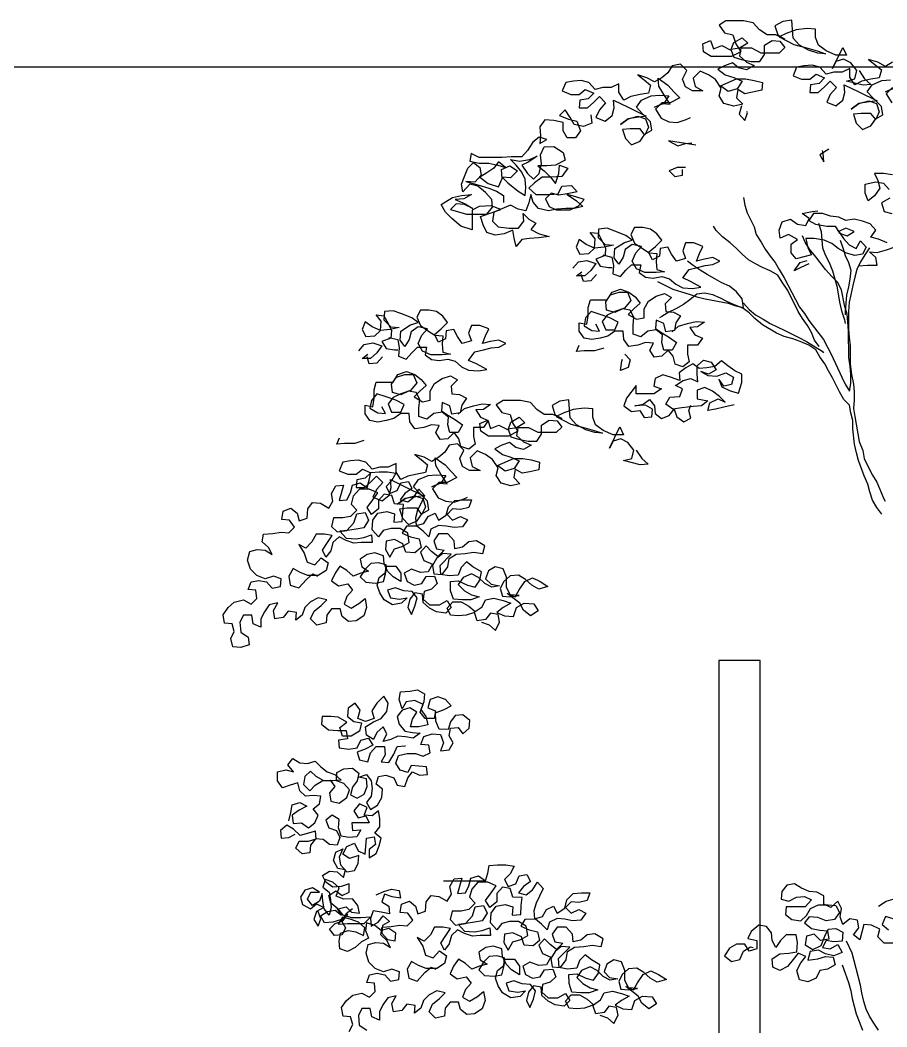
# Model space of a CAD drawing. Header units: millimetres. Extents: x -414464 to 1686, y -90036 to 108605.
# Drawn here: x -142824 to -141250, y 6622 to 8451 of the extents above; entities that cross this region are included whole.
import ezdxf

# ---------------------------------------------------------------- set-up
doc = ezdxf.new("R2010")
doc.units = ezdxf.units.MM
doc.header["$LTSCALE"] = 1000
doc.header["$MEASUREMENT"] = 0
doc.linetypes.add('AUDIT_D_120904163729-0', pattern=[0])
doc.linetypes.add('HIDDEN2', pattern=[0.1875, 0.125, -0.0625])
doc.layers.get('0').update_dxf_attribs({"linetype": 'AUDIT_D_120904163729-0'})
for name, color, linetype in [('Lawn', 7, 'Continuous'), ('Layer5', 100, 'Continuous'), ('LEVEL', 7, 'Continuous')]:
    doc.layers.add(name, color=color, linetype=linetype)
doc.styles.add('ATTR', font='romans.shx', dxfattribs={"width": 0.8, "height": 0.7})

# ---------------------------------------------------------------- blocks, each defined once
blk = doc.blocks.new('A$C50ED7ECD')
at = {"layer": 'LEVEL', "color": 8, "linetype": 'HIDDEN2', "ltscale": 5}
blk.add_line((147.4587, 8.365), (63.4951, 8.365), dxfattribs=at)
blk = doc.blocks.new('TREEE')
at = {"layer": 'Layer5'}
for points in [[(6.95, 193.51), (7.73, 193.05), (8.58, 193.51), (9.6, 193.82), (8.9, 193.28), (8.19, 192.66), (8.43, 191.8), (9.36, 191.64), (10.37, 191.41), (11.15, 191.02), (11.7, 191.87), (11.7, 192.81), (12.55, 192.42), (13.49, 192.42), (14.34, 192.18), (15.04, 192.96), (15.9, 193.19), (16.76, 193.12), (17.61, 192.96), (18, 192.02), (17.07, 191.64), (16.13, 191.64), (15.43, 192.18), (14.5, 191.79), (15.12, 191.17), (16.05, 191.01), (16.13, 190.16), (15.2, 190.16), (14.5, 190.78), (13.88, 191.41), (13.17, 190.71), (13.87, 189.93), (14.26, 189.07), (13.25, 188.68), (12.47, 189.3), (12.24, 190.16), (12.32, 191.02), (10.68, 190.24), (8.66, 189.23), (9.75, 189.07), (10.68, 188.92), (11.54, 188.29), (10.68, 188.92), (9.59, 189.23), (8.74, 188.92), (8.42, 187.99), (8.81, 187.13), (9.36, 187.83), (10.45, 187.83), (11.3, 187.75), (10.99, 186.74), (10.29, 186.04), (9.36, 186.43), (8.81, 187.21), (8.03, 187.67), (8.19, 188.61), (9.13, 189.54), (9.75, 190.24), (9.2, 191.02), (8.12, 191.49), (7.18, 191.57)], [(6.71, 190.63), (7.72, 190.24), (6.87, 190.63)], [(6.95, 190.71), (7.65, 190.01), (7.02, 189)], [(10.67, 192.6), (10.05, 191.67), (9.35, 191.05), (10.2, 190.97), (12.07, 191.43), (11.14, 191.67), (10.9, 192.6), (11.6, 193.46), (12.38, 193.85), (13.24, 193.61), (13.63, 192.83), (12.46, 195.17), (12.07, 194.31), (13.24, 194.31), (14.33, 194.78), (15.19, 195.4), (15.5, 196.26), (15.5, 197.19), (16.43, 197.27), (17.68, 197.11), (18.77, 196.72), (19.55, 196.33), (17.91, 195.48), (16.35, 195.09), (15.34, 194.78), (14.41, 194.47), (15.26, 194.54), (16.28, 194.86), (17.29, 195.4), (17.99, 196.18), (18.07, 197.11), (18.15, 198.2), (19.16, 198.04), (20.02, 197.58), (19.7, 196.56), (18.92, 196.1), (19.94, 196.56), (20.87, 196.56), (21.73, 197.11), (22.43, 197.89), (23.52, 198.12), (25.47, 198.12), (26.24, 197.65), (25.62, 196.79), (24.69, 196.56), (24.37, 195.55), (23.83, 194.69), (24.84, 194.15), (27.1, 194.14), (27.95, 194.69), (28.03, 195.55), (27.18, 195.94), (26.86, 195), (25.93, 195.39), (24.92, 194.85), (24.61, 195.7), (23.67, 196.25), (23.05, 195.63), (23.98, 195.08), (24.92, 194.93), (24.61, 194.07), (23.75, 193.84), (22.66, 193.6), (21.72, 193.6), (21.18, 194.38), (21.18, 195.4), (20.33, 195.94), (19.47, 195.86), (18.92, 195.16), (19.55, 194.54), (21.57, 194.54), (22.58, 195.08), (23.83, 195.08), (23.98, 194.23), (23.2, 193.53), (22.35, 193.14), (23.2, 192.67), (24.06, 192.9), (24.76, 193.45), (25.62, 193.13), (26.39, 192.74), (25.54, 192.12), (24.6, 191.81), (23.67, 191.42), (24.21, 190.57), (25.22, 190.25), (26.08, 190.88), (24.29, 191.66), (23.28, 191.66), (22.35, 191.5), (21.41, 191.27), (21.49, 190.41), (22.5, 190.18), (23.36, 190.02), (24.14, 190.49), (24.29, 189.55), (23.59, 188.85), (24.6, 188.62), (25.69, 188.93), (26.24, 189.79), (26, 190.64), (26.63, 191.58), (27.41, 192.12), (28.34, 192.51), (29.12, 191.73), (28.88, 190.8), (28.03, 190.33), (29.19, 190.33), (29.97, 190.79), (30.29, 191.65), (29.82, 192.59), (30.52, 193.29), (31.45, 193.13), (31.92, 192.35), (32.62, 191.8), (33.4, 191.34), (34.26, 191.8), (35.27, 192.11), (34.57, 191.57), (33.87, 190.95), (34.1, 190.09), (35.03, 189.93), (36.04, 189.7), (36.82, 189.31), (37.37, 190.17), (37.37, 191.1), (38.22, 190.71), (39.16, 190.71), (40.02, 190.47), (40.72, 191.25), (41.57, 191.48), (42.43, 191.41), (43.29, 191.25), (43.67, 190.32), (42.74, 189.93), (41.81, 189.93), (41.11, 190.47), (40.17, 190.09), (40.79, 189.46), (41.73, 189.31), (41.8, 188.45), (40.87, 188.45), (40.17, 189.07), (39.55, 189.7), (38.85, 189), (39.55, 188.22), (39.93, 187.36), (38.92, 186.97), (38.14, 187.6), (37.91, 188.45), (37.99, 189.31), (36.35, 188.53), (34.33, 187.52), (35.42, 187.36), (36.35, 187.21), (37.21, 186.58), (36.35, 187.21), (35.26, 187.52), (34.41, 187.21), (34.1, 186.28), (34.48, 185.42), (35.03, 186.12), (36.12, 186.12), (36.98, 186.04), (36.66, 185.03), (35.96, 184.33), (35.03, 184.72), (34.48, 185.5), (33.71, 185.97), (33.86, 186.9), (34.8, 187.83), (35.42, 188.53), (34.88, 189.31), (33.79, 189.78), (32.85, 189.86), (31.84, 189.78), (32.39, 188.92), (33.4, 188.53), (32.54, 188.92), (31.68, 188.85), (32.39, 189.94), (32.93, 190.87), (33.01, 191.73), (31.92, 190.95), (31.22, 190.17), (30.6, 189.55), (31.68, 189), (32.62, 189), (33.32, 188.3), (32.69, 187.29), (31.84, 186.9), (30.9, 186.82), (29.89, 187.14), (29.43, 187.37)], [(23.76, 188.67), (23.99, 187.74), (23.37, 187.04), (23.06, 187.89), (23.14, 188.05)], [(40.48, 187.67), (40.4, 186.74), (41.33, 186.35), (42.35, 186.58), (42.81, 187.36), (43.36, 188.21), (43.98, 187.59), (42.97, 187.2), (42.04, 186.97), (41.65, 185.88), (42.19, 185.1), (43.12, 185.1), (43.59, 185.88), (43.59, 186.81), (44.6, 187.05), (45.62, 187.12), (46.16, 186.34), (46.08, 185.33), (46.16, 184.47), (45.38, 184.94), (46.24, 185.18), (46.94, 184.63), (47.56, 183.7), (48.18, 182.99), (49.35, 182.99), (50.36, 182.91), (52.93, 182.91), (53.79, 183.38), (53.94, 182.52), (52.93, 182.29), (51.84, 182.29), (50.83, 182.06), (49.97, 181.82), (50.75, 182.45), (51.29, 181.75), (52.07, 181.2), (52.85, 180.73), (51.92, 180.03), (50.75, 179.64), (50.36, 180.58), (50.44, 181.59), (49.5, 181.98), (48.65, 181.44), (49.43, 180.66), (50.36, 180.73), (49.74, 180.11), (48.57, 179.18), (47.79, 178.71), (47.71, 179.57), (47.79, 180.5), (48.18, 181.28), (48.8, 182.06), (49.43, 182.68), (48.42, 182.53), (47.33, 182.68), (46.47, 183.07), (47.4, 182.45), (48.18, 182.06), (47.56, 181.13), (46.86, 180.5), (46.23, 181.13), (46, 182.22), (46.08, 183.23), (45.69, 184.09), (44.6, 184.16), (43.59, 183.47), (43.36, 182.61), (44.44, 182.06), (45.38, 181.98), (46.39, 181.98), (45.69, 181.44), (44.99, 180.74), (44.44, 180.04), (44.05, 181.13), (43.98, 182.06), (43.04, 181.75), (43.74, 180.82), (44.91, 180.74), (45.92, 180.74), (46.78, 180.11), (47.4, 179.49), (46.62, 178.79), (45.06, 178.79), (44.13, 178.87), (43.74, 179.73), (42.65, 179.81), (42.03, 179.11), (43.12, 178.87), (44.05, 178.72), (44.91, 178.95), (45.53, 178.33), (45.14, 177.47), (44.36, 177.08), (42.81, 177.08), (41.87, 177.55), (41.25, 178.25), (42.18, 178.56), (43.12, 178.79), (42.11, 178.1), (41.4, 177.47), (42.34, 177.24), (43.27, 177.24), (44.28, 177.16), (45.22, 177), (46.31, 177.24), (46.93, 177.94), (47.17, 178.79), (47.4, 177.86), (47.71, 177), (48.57, 177.16), (49.42, 177.62), (51.29, 176.84), (51.44, 175.83), (50.82, 175.21), (49.58, 175.05), (48.56, 175.05), (47.94, 175.83), (48.02, 176.69), (47.4, 176.07), (46.62, 175.6), (47.16, 174.9), (46.23, 174.43), (45.14, 174.12), (46.31, 173.97), (47.32, 173.89), (48.17, 173.81), (48.8, 173.03), (49.03, 173.96), (49.19, 174.82), (50.12, 174.43), (51.13, 174.27), (52.07, 174.58), (52.46, 175.44), (52.77, 176.37), (51.37, 176.84), (50.51, 177.15), (51.6, 177.54), (52.93, 177.46), (53.7, 177.07), (53.7, 174.89), (54.95, 175.28), (55.96, 176.14), (56.66, 176.84), (57.13, 177.69), (55.88, 178.47), (54.87, 178.71), (53.78, 178.79), (54.64, 178.32), (55.57, 178.24), (54.48, 177.77), (53.63, 177.23), (54.56, 177.69), (55.49, 177.77), (56.12, 177.15), (54.33, 176.61), (52.07, 176.61), (51.45, 177.39), (51.52, 178.24), (52.23, 179.02), (53.08, 179.72), (53.94, 179.95), (54.72, 179.1), (54.87, 179.95), (54.56, 180.81), (54.17, 181.74), (53.55, 182.37), (52.85, 181.82), (52.7, 180.97), (53.39, 180.19), (54.41, 180.26), (53.08, 179.88), (51.84, 179.49), (50.98, 179.18), (50.2, 178.71), (50.2, 177.93)], [(14.02, 183.85), (15.04, 183.23), (14.57, 182.45), (14.65, 183.39), (14.72, 183.7)], [(28.82, 184.31), (29.98, 184.46), (31.85, 184.77), (30.84, 184.23), (29.98, 184.46), (29.28, 184.54)], [(29.98, 181.82), (30.91, 181.81), (31.77, 181.42), (31.15, 180.8), (30.29, 180.96), (30.29, 181.58)], [(6.94, 180.98), (7.95, 181.14), (8.96, 181.13), (8.57, 180.36), (8.34, 179.5), (8.96, 178.64), (9.66, 178.1), (9.97, 178.95), (9.97, 179.97), (8.81, 180.2), (7.95, 180.05), (7.33, 179.35)], [(7.25, 178.41), (8.18, 177.87), (7.87, 176.93), (7.01, 176.7)], [(10.74, 170.86), (9.73, 170.94), (8.64, 170.94), (8.8, 171.79), (9.5, 172.42), (8.64, 172.34), (7.63, 172.65), (6.78, 172.96)], [(7.55, 173.43), (8.49, 173.82), (9.34, 174.05), (8.8, 174.83), (9.42, 175.53), (10.28, 175.84), (11.21, 176.07), (12.15, 175.92), (12.93, 176.3), (13.86, 176.38), (14.72, 176.69), (15.73, 176.69), (16.27, 175.91), (15.5, 175.52), (14.25, 175.29), (13.32, 175.29), (12.85, 174.51), (11.99, 174.2), (11.21, 174.67), (12.15, 175.06), (12.93, 174.67), (12.38, 173.89), (11.76, 173.19), (10.98, 172.8), (10.51, 173.66), (9.89, 172.96), (10.28, 172.18), (11.13, 172.02), (12.07, 172.26), (13, 172.8), (13.7, 173.35), (14.56, 173.73), (15.65, 173.89), (16.58, 173.89), (16.35, 172.88), (15.96, 172.1), (17.67, 171.63), (18.22, 172.33), (18.22, 173.26), (17.52, 173.81), (18.53, 174.35), (19.46, 173.96), (19.54, 174.82), (19.23, 175.75), (18.3, 176.07), (17.52, 175.52), (16.59, 175.37), (16.2, 176.15), (16.98, 176.69), (15.89, 176.92), (15.26, 177)], [(39.16, 172.08), (38.15, 171.84), (37.99, 170.91), (38.07, 169.98), (37.21, 169.67), (36.59, 170.37), (35.96, 170.99), (34.95, 170.99), (35.11, 170.13), (34.41, 169.59), (33.55, 169.51), (32.62, 169.67), (31.76, 169.44), (31.06, 168.81), (30.28, 168.43), (29.19, 168.35), (28.26, 168.51), (29.42, 169.13), (30.28, 169.52), (29.58, 170.45), (28.65, 170.69), (27.79, 170.92), (26.93, 171), (26.16, 171.39), (26.94, 171.78), (27.87, 171.62), (28.73, 171.39), (28.41, 172.24), (28.03, 173.02), (29.04, 173.41), (29.97, 173.41), (30.28, 172.55), (29.97, 171.7), (30.98, 171.38), (31.53, 172.16), (31.92, 172.94), (32.77, 172.78), (32.85, 171.93), (33.63, 171.54), (34.1, 172.39), (33.32, 173.02), (32.62, 173.72), (33.17, 174.42), (33.87, 174.96), (34.72, 175.12), (35.66, 175.12), (36.05, 174.34), (35.66, 173.4), (34.88, 172.86), (34.02, 172.32), (33.16, 172.24), (33.24, 171.3), (33.16, 170.45), (32.31, 170.21), (33.24, 170.14), (34.48, 170.13), (35.42, 170.52), (35.89, 171.38), (35.5, 172.31), (34.88, 173.01), (35.89, 173.25), (36.67, 172.7), (36.9, 171.85), (37.37, 171.07), (37.91, 171.77), (37.83, 172.78), (36.75, 173.48), (35.89, 173.71), (36.59, 174.26), (37.84, 174.72), (38.69, 175.04), (39.63, 174.96), (39.7, 174.02), (38.92, 173.24), (37.99, 173.17), (39, 172.93), (40.09, 172.85), (41.03, 173.24), (41.81, 173.79), (42.12, 172.93), (41.73, 172.15), (40.71, 172.23), (40.09, 172.85), (40.02, 173.87), (40.56, 174.57), (39.7, 174.49), (39.24, 173.63), (38.85, 172.86), (38.92, 172), (39.94, 171.61), (39.47, 170.83), (38.53, 170.68), (38.14, 170.68)], [(16.27, 171.09), (17.13, 170.7), (17.9, 170.31), (17.2, 171.24), (16.43, 171.47)], [(33.08, 169.12), (31.37, 168.27), (30.43, 167.96), (29.58, 167.73), (28.72, 167.42), (27.79, 167.18), (25.22, 166.72), (24.36, 166.41), (23.51, 166.25), (23.66, 167.19), (24.29, 167.96), (25.06, 168.59), (25.92, 168.98), (26.7, 169.44), (27.56, 169.91), (28.34, 170.37), (29.11, 170.92), (29.74, 171.38)], [(42.5, 170.59), (41.88, 171.3), (40.95, 171.45), (39.93, 171.14), (40.48, 170.36), (41.18, 169.74), (42.11, 169.74), (41.49, 170.21)], [(39.86, 169.9), (40.48, 169.2), (41.33, 169.12), (41.57, 169.89)], [(31.44, 163.52), (30.74, 164.14), (29.73, 164.46), (28.8, 164.69), (27.86, 164.61), (28.64, 164.07), (29.5, 163.99), (28.95, 163.21), (28.09, 162.82), (28.64, 162.04), (29.73, 162.04), (29.73, 161.03), (29.57, 160.18), (30.27, 159.63), (31.13, 159.94), (31.36, 160.8), (31.91, 161.5), (32.61, 160.8), (33.46, 160.72), (33.93, 161.49), (33.54, 162.27), (34.4, 162.35), (35.26, 162.04), (36.27, 161.88), (36.81, 162.66), (36.89, 163.59), (37.83, 163.59), (38.6, 163.05), (39.46, 162.81), (40.39, 162.66), (41.25, 162.81), (41.8, 163.59), (41.8, 164.52), (40.94, 164.37), (40.79, 165.3), (40.79, 166.24), (40.55, 167.09), (38.69, 167.1), (38.14, 167.95), (37.21, 168.26), (36.27, 167.95), (35.57, 167.41), (35.03, 166.71), (35.73, 166.09), (36.35, 165.46), (35.41, 164.92), (34.56, 165.08), (34.56, 166.09), (34.09, 166.94), (33.24, 167.49), (32.3, 167.8), (31.52, 167.34), (32.22, 166.63), (32.15, 165.78), (31.29, 165.7), (30.51, 165.31), (31.05, 164.53), (31.21, 163.68), (32.14, 163.52), (32.38, 164.45), (33.23, 164.84), (33.31, 163.91), (32.53, 163.36), (31.75, 162.9), (30.97, 162.35), (31.44, 161.5), (32.38, 161.5), (32.61, 162.35), (32.53, 163.21), (33.23, 163.75), (34.17, 163.6), (34.95, 162.97), (35.8, 163.28), (35.8, 164.22), (35.73, 165.15), (36.12, 165.93), (36.97, 166.08), (37.83, 165.69), (38.76, 165.93), (38.84, 166.86), (38.3, 167.64), (37.36, 167.95), (36.43, 167.95), (36.04, 167.02), (36.74, 166.16), (37.83, 165.77), (38.68, 165.38), (39.23, 164.68), (38.84, 163.75), (37.83, 163.75), (37.44, 164.61), (38.37, 165.07), (39.46, 165.46), (40.47, 165.77), (41.1, 165.07), (41.25, 164.21), (40.4, 163.67), (39.54, 163.59), (39.93, 164.37)], [(62.96, 162.91), (61.95, 162.68), (61.8, 161.75), (61.87, 160.81), (61.02, 160.5), (60.39, 161.2), (59.77, 161.83), (58.76, 161.83), (58.91, 160.97), (58.21, 160.43), (57.36, 160.35), (56.42, 160.5), (55.57, 160.27), (54.87, 159.65), (54.09, 159.26), (53, 159.18), (52.06, 159.34), (53.23, 159.96), (54.09, 160.35), (53.39, 161.29), (52.45, 161.52), (51.6, 161.75), (50.74, 161.83), (49.96, 162.22), (50.74, 162.61), (51.68, 162.46), (52.53, 162.22), (52.22, 163.08), (51.83, 163.86), (52.85, 164.24), (53.78, 164.24), (54.09, 163.39), (53.78, 162.53), (54.79, 162.22), (55.34, 163), (55.73, 163.77), (56.58, 163.62), (56.66, 162.76), (57.44, 162.37), (57.9, 163.23), (57.13, 163.85), (56.43, 164.55), (56.97, 165.25), (57.67, 165.8), (58.53, 165.95), (59.46, 165.95), (59.85, 165.17), (59.46, 164.24), (58.68, 163.69), (57.83, 163.15), (56.97, 163.07), (57.05, 162.14), (56.97, 161.28), (56.11, 161.05), (57.05, 160.97), (58.29, 160.97), (59.23, 161.36), (59.69, 162.21), (59.31, 163.15), (58.68, 163.85), (59.7, 164.08), (60.47, 163.54), (60.71, 162.68), (61.17, 161.9), (61.72, 162.6), (61.64, 163.61), (60.55, 164.32), (59.7, 164.55), (60.4, 165.09), (61.64, 165.56), (62.5, 165.87), (63.43, 165.79), (63.51, 164.86), (62.73, 164.08), (61.8, 164), (62.81, 163.77), (63.9, 163.69), (64.83, 164.08), (65.61, 164.62), (65.92, 163.77), (65.53, 162.99), (64.52, 163.07), (63.9, 163.69), (63.82, 164.7), (64.37, 165.4), (63.51, 165.32), (63.04, 164.47), (62.65, 163.69), (62.73, 162.83), (63.74, 162.44), (63.27, 161.67), (62.34, 161.51), (61.95, 161.51)], [(39.07, 161.72), (40.08, 161.41), (41.25, 161.41), (42.11, 161.33), (41.79, 162.03)], [(66.31, 161.43), (65.69, 162.13), (64.75, 162.29), (63.74, 161.98), (64.29, 161.2), (64.99, 160.57), (65.92, 160.57), (65.3, 161.04)], [(24.54, 155.39), (25.71, 155.15), (26.64, 154.92), (27.5, 154.76), (27.27, 155.62), (26.33, 156.09), (25.55, 155.7), (26.18, 156.32), (26.96, 156.94), (27.81, 157.33), (28.67, 157.02), (28.67, 156.09), (27.5, 155.85), (28.2, 155.31), (29.13, 155.23), (30.38, 155.07), (31.39, 154.92), (32.17, 155.46), (31.7, 156.24), (30.61, 156.32), (30.3, 157.17), (31.08, 157.56), (30.23, 158.11), (29.37, 158.34), (28.59, 157.95), (28.67, 158.81), (28.67, 159.74), (27.97, 160.37), (27.11, 160.14), (26.57, 159.28), (27.42, 158.81), (28.28, 159.12), (27.5, 158.66), (26.49, 158.58), (25.48, 158.97), (24.62, 158.5), (24.85, 157.65), (25.71, 157.49), (26.26, 158.27), (25.94, 157.41), (25.01, 156.95), (24.07, 156.71), (23.69, 157.88), (23.69, 158.82), (24.47, 159.2), (25.25, 159.75), (25.95, 160.29), (26.72, 159.67), (27.58, 159.51), (28.44, 159.43), (29.14, 159.98), (29.92, 159.51), (30.69, 158.96), (30.61, 158.11), (31.63, 158.5), (32.48, 158.73), (33.34, 158.34), (33.49, 157.48), (32.64, 157.17), (33.49, 156.63), (35.44, 156.62), (35.44, 157.56), (36.53, 156.16), (36.84, 155.3), (35.98, 154.68), (35.05, 154.76), (34.58, 153.98), (33.72, 154.06), (33.65, 154.91), (34.43, 155.38), (35.59, 155.3), (34.66, 155.46), (33.96, 156), (33.41, 155.3), (33.34, 154.45), (32.64, 153.9), (31.78, 154.21), (31.23, 154.92), (30.92, 154.06), (30.14, 153.52), (29.37, 153.91), (29.6, 154.76), (29.37, 155.38)], [(36.73, 161.03), (36.11, 160.4), (36.34, 159.55), (37.2, 159.23), (37.04, 160.25), (36.97, 160.48)], [(63.66, 160.73), (64.28, 160.03), (65.14, 159.95), (65.38, 160.73)], [(55.25, 154.36), (54.55, 154.98), (53.54, 155.29), (52.6, 155.53), (51.67, 155.45), (52.45, 154.9), (53.3, 154.83), (52.76, 154.05), (51.9, 153.66), (52.45, 152.88), (53.54, 152.88), (53.53, 151.87), (53.38, 151.01), (54.08, 150.47), (54.94, 150.78), (55.17, 151.63), (55.71, 152.33), (56.41, 151.63), (57.27, 151.55), (57.74, 152.33), (57.35, 153.11), (58.21, 153.19), (59.06, 152.87), (60.07, 152.72), (60.62, 153.5), (60.7, 154.43), (61.63, 154.43), (62.41, 153.88), (63.27, 153.65), (64.2, 153.49), (65.06, 153.65), (65.6, 154.42), (65.6, 155.36), (64.75, 155.2), (64.59, 156.14), (64.59, 157.07), (64.36, 157.93), (62.49, 157.93), (61.95, 158.79), (61.01, 159.1), (60.08, 158.79), (59.38, 158.24), (58.83, 157.54), (59.53, 156.92), (60.16, 156.3), (59.22, 155.75), (58.36, 155.91), (58.37, 156.92), (57.9, 157.78), (57.04, 158.32), (56.11, 158.64), (55.33, 158.17), (56.03, 157.47), (55.95, 156.61), (55.1, 156.54), (54.32, 156.15), (54.86, 155.37), (55.02, 154.51), (55.95, 154.36), (56.18, 155.29), (57.04, 155.68), (57.12, 154.74), (56.34, 154.2), (55.56, 153.73), (54.78, 153.19), (55.25, 152.33), (56.18, 152.33), (56.42, 153.19), (56.34, 154.04), (57.04, 154.59), (57.97, 154.43), (58.75, 153.81), (59.61, 154.12), (59.61, 155.05), (59.53, 155.99), (59.92, 156.77), (60.78, 156.92), (61.63, 156.53), (62.57, 156.76), (62.65, 157.7), (62.1, 158.48), (61.17, 158.79), (60.24, 158.79), (59.85, 157.86), (60.55, 157), (61.63, 156.61), (62.49, 156.22), (63.04, 155.52), (62.65, 154.58), (61.63, 154.58), (61.24, 155.44), (62.18, 155.91), (63.27, 156.3), (64.28, 156.61), (64.9, 155.9), (65.06, 155.05), (64.2, 154.5), (63.35, 154.43), (63.74, 155.2)], [(35.46, 150.37), (34.84, 149.44), (34.14, 148.82), (35, 148.74), (36.86, 149.2), (35.93, 149.44), (35.7, 150.37), (36.4, 151.23), (37.18, 151.62), (38.03, 151.38), (38.42, 150.6), (37.26, 152.94), (36.87, 152.08), (38.03, 152.08), (39.13, 152.55), (39.98, 153.17), (40.29, 154.03), (40.29, 154.96), (41.23, 155.04), (42.47, 154.88), (43.56, 154.49), (44.34, 154.1), (42.71, 153.24), (41.15, 152.86), (40.14, 152.55), (39.2, 152.24), (40.06, 152.31), (41.07, 152.62), (42.08, 153.17), (42.78, 153.95), (42.86, 154.88), (42.94, 155.97), (43.95, 155.81), (44.81, 155.34), (44.5, 154.33), (43.72, 153.87), (44.73, 154.33), (45.67, 154.33), (46.52, 154.88), (47.22, 155.65), (48.31, 155.89), (50.26, 155.88), (51.04, 155.42), (50.41, 154.56), (49.48, 154.33), (49.17, 153.32), (48.62, 152.46), (49.63, 151.92), (51.89, 151.91), (52.75, 152.46), (52.83, 153.31), (51.97, 153.7), (51.66, 152.77), (50.72, 153.16), (49.71, 152.62), (49.4, 153.47), (48.47, 154.02), (47.84, 153.4), (48.78, 152.85), (49.71, 152.69), (49.4, 151.84), (48.54, 151.6), (47.45, 151.37), (46.52, 151.37), (45.97, 152.15), (45.98, 153.16), (45.12, 153.71), (44.26, 153.63), (43.72, 152.93), (44.34, 152.31), (46.36, 152.31), (47.38, 152.85), (48.62, 152.85), (48.78, 151.99), (48, 151.29), (47.14, 150.91), (48, 150.44), (48.85, 150.67), (49.55, 151.21), (50.41, 150.9), (51.19, 150.51), (50.33, 149.89), (49.4, 149.58), (48.46, 149.19), (49.01, 148.33), (50.02, 148.02), (50.88, 148.64), (49.09, 149.42), (48.07, 149.43), (47.14, 149.27), (46.21, 149.04), (46.28, 148.18), (47.29, 147.95), (48.15, 147.79), (48.93, 148.26), (49.08, 147.32), (48.38, 146.62), (49.39, 146.39), (50.48, 146.7), (51.03, 147.55), (50.8, 148.41), (51.42, 149.34), (52.2, 149.89), (53.13, 150.28), (53.91, 149.5), (53.68, 148.56), (52.82, 148.1), (53.99, 148.1), (54.77, 148.56), (55.08, 149.42), (54.61, 150.35), (55.32, 151.05), (56.25, 150.9), (56.72, 150.12), (57.42, 149.57), (58.19, 149.1), (59.05, 149.57), (60.06, 149.88), (59.36, 149.34), (58.66, 148.72), (58.89, 147.86), (59.83, 147.7), (60.84, 147.47), (61.62, 147.08), (62.16, 147.93), (62.16, 148.87), (63.02, 148.48), (63.95, 148.48), (64.81, 148.24), (65.51, 149.02), (66.37, 149.25), (67.22, 149.17), (68.08, 149.02), (68.47, 148.08), (67.53, 147.7), (66.6, 147.7), (65.9, 148.24), (64.96, 147.85), (65.59, 147.23), (66.52, 147.07), (66.6, 146.22), (65.66, 146.22), (64.96, 146.84), (64.34, 147.46), (63.64, 146.76), (64.34, 145.99), (64.73, 145.13), (63.72, 144.74), (62.94, 145.36), (62.71, 146.22), (62.78, 147.08), (61.15, 146.3), (59.12, 145.29), (60.21, 145.13), (61.15, 144.98), (62, 144.35), (61.15, 144.98), (60.06, 145.29), (59.2, 144.98), (58.89, 144.04), (59.28, 143.19), (59.82, 143.89), (60.91, 143.89), (61.77, 143.81), (61.46, 142.8), (60.76, 142.1), (59.82, 142.49), (59.28, 143.27), (58.5, 143.73), (58.66, 144.67), (59.59, 145.6), (60.21, 146.3), (59.67, 147.08), (58.58, 147.55), (57.65, 147.63), (56.64, 147.55), (57.18, 146.69), (58.19, 146.3), (57.34, 146.69), (56.48, 146.62), (57.18, 147.7), (57.73, 148.64), (57.8, 149.49), (56.71, 148.72), (56.01, 147.94), (55.39, 147.32), (56.48, 146.77), (57.41, 146.77), (58.11, 146.07), (57.49, 145.06), (56.63, 144.67), (55.7, 144.59), (54.69, 144.9), (54.22, 145.14)], [(65.73, 151.42), (66.74, 151.11), (67.91, 151.11), (68.76, 151.03), (68.45, 151.73)], [(52.67, 131.23), (51.81, 130.92), (51.11, 130.3), (50.64, 131.23), (50.8, 132.09), (51.66, 132.24), (52.2, 131.54), (53.13, 131.39), (53.45, 132.32), (54.38, 132.01), (55.24, 131.93), (56.09, 132.01), (56.48, 132.79), (55.86, 133.49), (54.93, 133.49), (54.07, 133.02), (53.37, 132.4), (52.59, 132.94), (52.2, 133.72), (51.27, 133.88), (50.26, 133.65), (49.4, 133.34), (50.26, 132.87), (50.96, 132.32), (50.1, 131.93), (49.09, 131.86), (48.78, 132.87), (47.92, 133.34), (46.83, 133.26), (46.36, 132.48), (47.22, 131.94), (48, 132.56), (48.39, 133.34), (49.79, 134.43), (48.93, 134.04), (48.47, 134.82), (47.85, 135.75), (46.99, 136.14), (46.13, 135.75), (45.28, 135.21), (46.29, 134.9), (47.07, 135.36), (47.77, 135.98), (48.55, 136.45), (49.48, 136.37), (50.18, 135.75), (50.57, 134.97), (50.33, 134.11), (49.48, 134.04), (48.47, 134.19), (49.48, 134.27), (49.87, 135.13), (49.87, 136.22), (50.26, 137.15), (51.12, 137.38), (51.89, 136.92), (52.21, 136.06), (51.58, 135.44), (50.65, 135.28), (51.5, 135.13), (52.28, 135.51), (52.98, 136.21), (53.76, 136.6), (54.7, 136.21), (55.24, 135.43), (54.54, 134.73), (53.76, 134.27), (52.9, 134.03), (53.84, 133.72), (54.77, 133.72), (55.78, 133.8), (56.1, 134.73), (56.1, 135.74), (55.24, 135.82), (54.23, 135.36), (53.37, 135.12), (52.83, 135.9), (52.67, 136.84), (53.61, 137.38), (54.31, 137.92), (54.93, 137.3), (55.24, 136.44), (56.25, 136.37), (57.19, 136.52), (57.27, 137.53), (56.02, 138.78), (56.96, 138.86), (57.66, 138.31), (58.12, 137.53), (57.97, 136.6), (57.03, 136.52), (56.41, 137.38), (56.25, 138.31), (55.48, 138.78), (54.47, 138.86), (53.53, 139.02), (52.52, 138.86), (52.29, 139.72), (53.22, 140.26), (54.08, 140.18), (54.78, 139.56), (55.63, 139.4), (55.71, 140.26), (56.41, 141.04), (57.43, 141.04), (57.97, 140.26), (57.66, 139.4), (56.8, 139.25), (57.5, 138.54), (58.2, 139.09), (58.83, 139.71), (59.45, 139.01), (59.06, 138.08), (58.12, 137.69), (58.59, 136.83), (59.45, 136.75), (60.46, 137.14), (61.24, 136.67), (60.92, 135.74), (60.14, 135.35), (59.29, 135.51), (58.82, 136.29), (57.89, 136.36), (57.58, 135.51), (58.2, 134.89), (59.05, 134.65), (59.13, 133.79), (58.43, 133.17), (57.34, 133.17), (56.48, 133.64), (56.02, 132.86), (56.64, 132.24), (57.65, 132.39), (58.43, 132.78), (59.13, 133.41), (59.21, 134.34), (60.07, 134.49), (60.61, 133.79), (60.84, 132.86), (60.45, 132.08), (60.06, 133.02), (59.83, 133.95), (60.38, 134.65), (61.31, 134.73), (62.25, 135.04), (63.1, 134.8), (62.79, 133.95), (61.78, 133.79), (60.92, 133.95), (61.54, 133.33), (62.56, 133.17), (63.49, 133.71), (63.96, 134.49), (64.27, 135.35), (64.04, 136.2), (63.34, 136.75), (63.26, 137.61), (64.12, 137.84), (64.97, 137.76), (65.6, 137.14), (66.14, 136.28), (65.52, 135.66), (64.43, 135.58), (63.57, 135.74), (63.34, 136.59), (63.18, 137.45), (62.17, 137.45), (61.62, 136.67), (61.62, 135.74), (62.48, 136.28), (63.1, 136.9), (63.49, 137.76), (63.57, 138.62), (64.51, 138.93), (65.36, 138.77), (66.14, 138.23), (65.98, 137.37), (65.21, 136.9), (66.06, 136.67), (66.92, 136.36), (67.62, 136.98), (68.4, 137.44), (68.94, 136.67), (69.33, 135.81), (68.55, 135.27), (67.54, 135.5), (66.99, 134.8), (67.62, 134.1), (67.93, 133.24), (67.15, 132.78), (66.29, 133.32), (65.59, 133.87), (65.44, 132.85), (65.75, 131.92), (66.6, 131.37), (67.46, 131.3), (68.16, 131.84), (68.39, 132.7), (69.33, 132.7), (69.87, 131.99), (69.95, 131.14), (70.96, 130.9), (71.66, 131.6), (71.27, 132.46), (70.5, 133.08), (69.87, 133.71), (70.81, 133.94), (71.66, 133.47), (72.29, 132.85), (72.6, 131.99), (73.3, 131.45), (73.22, 132.3), (74.15, 132.46), (74.7, 131.76), (75.63, 131.6), (75.79, 132.53), (75.32, 133.39), (76.26, 133.16), (76.8, 132.38), (77.19, 131.6), (77.19, 130.66), (78.04, 131.05), (78.2, 131.99), (79.14, 131.99), (79.52, 131.21), (79.44, 130.12), (78.59, 129.57), (78.51, 128.72), (79.44, 128.4), (80.3, 128.48), (80.53, 129.42), (80.15, 130.19), (80.38, 131.05), (81.24, 131.13), (81.39, 132.06), (80.85, 132.84), (80.15, 133.46), (79.14, 133.7), (78.28, 133.23), (77.66, 133.86), (77.74, 134.79), (78.59, 134.87), (78.28, 135.72), (77.43, 135.88), (76.57, 135.72), (75.95, 135.02), (75.01, 135.18), (74.94, 136.04), (75.79, 136.35), (76.73, 136.04), (77.66, 136.42), (78.36, 137.12), (78.67, 138.14), (78.44, 139.07), (77.59, 139.3), (76.73, 139.23), (75.95, 138.76), (76.34, 139.54), (77.04, 140.16), (76.89, 141.02), (75.87, 141.1), (74.94, 141.25), (74.08, 141.18), (73.46, 141.8), (74.01, 142.58), (74.86, 142.65), (74.71, 143.59), (73.85, 143.9), (73.15, 143.36), (72.92, 142.5), (72.06, 142.81), (71.98, 143.82), (71.44, 144.53), (70.58, 144.45), (69.65, 143.9), (69.18, 144.68), (69.34, 145.54), (68.87, 146.4), (68.02, 146.48), (68.48, 144.76), (67.63, 144.84), (67.24, 145.62), (67, 146.48), (66.15, 146.71), (65.37, 146.17), (65.14, 147.02), (64.98, 147.88), (64.05, 147.96), (63.11, 147.96), (62.18, 147.8), (62.65, 146.95), (63.27, 146.32), (62.88, 145.55), (62.02, 145.86), (61.63, 146.71), (60.78, 146.87), (60.39, 146.09), (61.17, 145.55), (61.71, 144.85), (60.85, 144.61), (60.15, 145.16), (59.61, 146.02), (58.99, 145.32), (59.37, 144.46), (59.76, 143.68), (60, 142.82), (59.92, 141.97), (59.06, 142.2), (58.59, 142.98), (57.82, 143.37), (57.43, 142.59), (56.57, 143.14), (56.34, 144.07), (55.64, 144.77), (54.7, 144.85), (53.77, 144.85), (54.08, 144), (55.01, 143.76), (55.87, 143.84), (56.49, 143.22), (55.87, 142.59), (55.01, 142.98), (54.23, 142.6), (54.78, 141.82), (55.71, 141.74), (56.57, 141.89), (57.43, 141.97), (58.28, 141.58), (58.51, 140.72), (59.14, 141.35), (59.84, 141.89), (61.01, 141.89), (61.47, 141.11), (60.54, 140.72), (59.6, 140.49), (59.37, 139.55), (60.07, 138.93), (61.08, 139.01), (61.39, 139.94), (62.33, 140.41), (63.26, 140.25), (63.34, 139.32), (62.87, 138.46), (62.33, 139.4), (61.47, 139.63), (60.69, 140.1), (60.85, 141.11), (61.71, 141.65), (62.72, 141.65), (63.58, 141.42), (64.12, 140.72), (64.82, 141.5), (64.74, 142.59), (64.2, 143.36), (63.19, 143.52), (62.33, 143.29), (62.41, 142.35), (61.47, 142.43), (61.4, 143.45), (61.32, 144.3), (62.33, 144.38), (62.64, 145.31), (63.5, 145.47), (64.12, 144.77), (64.12, 143.83), (64.9, 143.21), (65.37, 143.99), (64.75, 144.84), (64.2, 145.62), (65.14, 146.01), (66.23, 146.01), (66.93, 145.23), (67.16, 144.37), (66.54, 143.67), (67.24, 142.97), (68.09, 142.82), (69.1, 142.82), (69.34, 141.88), (68.71, 141.26), (67.62, 141.42), (66.85, 142.27), (66.53, 143.28), (65.6, 143.44), (65.21, 142.59), (65.76, 141.73), (66.61, 141.57), (67.55, 141.42), (68.4, 141.34), (67.7, 140.56), (66.61, 140.48), (65.75, 140.64), (64.9, 140.95), (64.82, 140.09), (65.99, 140.09), (66.84, 140.02), (67.7, 140.33), (68.48, 140.71), (69.18, 140.09), (69.41, 139.16), (69.96, 138.46), (70.35, 139.23), (69.8, 140.09), (69.26, 140.87), (70.11, 141.02), (71.05, 141.02), (71.51, 140.17), (72.21, 139.47), (72.99, 139.85), (72.37, 138.92), (72.06, 137.91), (71.2, 137.6), (70.5, 138.38), (69.72, 137.83), (69.95, 136.98), (70.81, 136.43), (71.98, 136.43), (72.83, 136.74), (73.61, 137.21), (74.08, 136.35), (73.92, 135.34), (72.99, 135.03), (72.13, 135.96), (71.43, 136.59), (70.89, 136.35)], [(74.09, 109.13), (73.86, 110.07), (73.7, 110.92), (72.85, 111.16), (72.07, 110.77), (72.93, 110.3), (73.7, 109.75), (73.62, 108.82), (72.69, 108.9), (71.91, 108.36), (71.21, 108.9), (70.82, 109.76), (71.37, 110.46), (70.67, 111), (70.51, 111.86), (71.37, 111.94), (72.23, 111.86), (72.85, 112.48), (73.08, 113.34), (73.94, 113.1), (74.8, 112.79), (75.34, 113.57), (75.34, 114.58), (74.41, 114.81), (73.55, 114.58), (74.18, 115.36), (73.63, 116.06), (72.85, 115.59), (72, 115.52), (71.14, 115.75), (70.52, 115.13), (69.82, 114.58), (68.96, 114.27), (68.26, 113.65), (69.19, 113.57), (70.2, 113.57), (71.06, 114.04), (71.68, 114.66), (72.31, 114.04), (72.46, 113.18), (71.76, 112.48), (71.14, 113.1), (70.36, 113.57), (69.5, 113.65), (68.96, 112.95), (69.58, 112.25), (69.42, 111.32), (68.49, 111.08), (67.63, 111.71), (67.32, 112.56), (67.95, 113.26), (68.8, 113.57), (68.73, 114.51), (67.95, 114.9), (67.01, 114.98), (66.31, 114.43), (66.47, 113.58), (67.01, 112.87), (67.24, 112.02), (66.47, 111.63), (65.69, 112.1), (65.38, 112.95), (65.46, 113.81), (66.31, 113.97), (65.46, 114.28), (64.91, 113.58), (64.83, 112.72), (64.91, 111.86), (65.45, 111.16), (64.99, 110.39), (64.21, 110.85), (63.74, 111.71), (63.66, 112.64), (64.37, 113.19), (64.13, 114.05), (63.28, 114.2), (62.42, 113.89), (62.03, 113.11), (61.17, 112.96), (60.86, 113.89), (60.32, 114.59), (59.54, 114.2), (58.68, 114.28), (58.76, 115.14), (60.47, 115.29), (60.86, 114.52), (61.72, 114.75), (62.19, 115.53), (61.88, 116.38), (60.94, 116.62), (60.01, 116.62), (59.15, 116.31), (58.37, 116.7), (58.53, 117.55), (59.39, 117.63), (59.08, 118.49), (58.14, 118.8), (57.21, 118.72), (56.9, 117.79), (57.21, 116.93), (56.27, 117.01), (55.81, 117.79), (56.27, 118.57), (56.12, 119.42), (55.26, 119.5), (54.72, 118.8), (54.02, 119.43), (53.94, 120.28), (54.72, 120.9), (55.58, 120.83), (56.12, 120.12), (56.35, 119.27), (57.36, 119.34), (57.75, 120.2), (57.76, 121.13), (56.82, 121.52), (56.04, 121.91), (56.67, 122.61), (57.52, 122.93), (58.38, 122.61), (58.61, 121.68), (57.76, 121.37), (57.91, 120.51), (58.92, 120.51), (59.47, 121.21), (59.16, 122.07), (60.09, 122.53), (61.03, 122.38), (61.49, 121.6), (61.8, 122.61), (61.65, 123.47), (60.64, 123.55), (59.78, 123.7), (59, 123.24), (59.08, 122.38), (59.39, 121.52), (58.85, 120.74), (58.61, 119.81), (59.62, 119.58), (60.56, 119.58), (60.32, 120.43), (59.86, 121.21), (60.64, 121.68), (61.49, 121.44), (62.04, 120.74), (61.8, 119.89), (61.18, 119.11), (60.32, 118.95), (59.47, 118.88), (60.24, 118.33), (61.1, 118.48), (61.96, 118.56), (62.73, 118.17), (63.59, 117.94), (63.2, 118.79), (63.59, 119.57), (64.29, 118.95), (64.68, 118.17), (65.46, 118.64), (65.54, 119.57), (64.68, 120.12), (63.83, 120.51), (63.2, 121.29), (63.05, 122.22), (63.52, 123), (64.3, 122.22), (64.84, 121.36), (64.61, 120.51), (65.54, 120.19), (66.4, 120.5), (66.16, 121.44), (66.71, 122.22), (67.49, 121.67), (67.56, 120.74), (66.86, 120.19), (66.01, 120.04), (66.24, 119.1), (67.17, 118.56), (68.11, 118.56), (68.42, 119.49), (67.64, 120.11), (68.58, 120.66), (69.43, 120.73), (70.37, 120.73), (70.44, 119.88), (69.66, 119.26), (68.65, 119.18), (67.72, 119.18), (67.56, 118.25), (68.57, 118.09), (68.49, 117.23), (67.4, 117.08), (66.47, 117.23), (66.08, 118.09), (65.23, 118.33), (64.76, 117.55), (65.61, 117.08), (66.47, 116.77), (66.24, 115.91), (65.3, 115.68), (64.99, 116.69), (64.37, 117.39), (63.43, 117.39), (63.36, 116.46), (63.82, 115.68), (62.97, 115.6), (62.42, 116.54), (62.03, 117.39), (61.18, 117.47), (61.1, 117.47)], [(67, 99.33), (67.7, 98.78), (68.24, 98.01), (67.78, 97.23), (68.16, 96.45), (69.02, 96.37), (69.57, 97.07), (68.94, 97.69), (68.09, 98.01), (67.54, 98.71), (68.24, 98.16), (69.18, 97.85), (70.11, 97.77), (70.58, 98.55), (69.8, 99.02), (68.95, 99.17), (68.24, 98.63), (68.71, 99.41), (69.41, 99.95), (69.65, 100.81), (68.87, 101.35), (68.17, 100.81), (67.39, 101.2), (67.39, 102.13), (68.25, 101.82), (69.18, 101.74), (69.96, 102.29), (70.35, 103.06), (69.57, 103.53), (68.72, 103.45), (68.01, 102.83), (67.78, 103.69), (68.64, 103.84), (69.11, 104.7), (68.87, 105.63), (68.09, 106.02), (68.48, 105.09), (68.33, 104.23), (67.63, 103.46), (66.77, 103.61), (66.38, 104.39), (66.3, 105.25), (67.32, 104.93), (68.09, 105.4), (67.63, 106.26), (66.77, 106.65), (66.38, 105.79), (65.6, 105.4), (65.53, 106.26), (65.45, 107.19), (64.59, 107.35), (64.44, 106.49), (65.14, 105.95), (65.14, 105.01), (64.36, 105.48), (64.05, 106.34), (63.81, 107.2), (64.52, 107.74), (63.97, 108.44), (63.97, 109.37), (64.13, 110.23), (64.83, 109.69), (65.69, 109.76), (65.37, 110.62), (66.23, 111.01), (66.85, 110.23), (66.39, 109.45), (65.53, 109.68), (65.14, 108.91), (67.09, 108.9), (67.01, 108.05), (66.07, 108.13), (66.54, 107.35), (67.4, 107.27), (68.25, 107.42), (68.56, 108.36), (68.49, 109.29), (69.27, 109.76), (69.97, 109.21), (69.65, 108.36), (68.8, 108.05), (68.41, 107.27), (68.72, 106.41), (69.57, 106.49), (70.28, 107.03), (71.13, 107.11), (71.68, 106.41), (71.75, 105.55), (72.61, 105.47), (73.31, 106.1), (72.92, 106.88), (71.91, 106.88), (71.05, 107.11), (71.13, 107.97), (72.84, 107.5), (73.55, 108.2), (74.32, 108.66), (75.02, 108.04), (74.95, 107.18), (74.09, 107.26), (73.39, 107.65)], [(39.5, 87.51), (38.64, 87.2), (37.94, 86.58), (37.47, 87.51), (37.63, 88.37), (38.48, 88.52), (39.03, 87.82), (39.96, 87.66), (40.28, 88.6), (41.21, 88.28), (42.07, 88.21), (42.92, 88.28), (43.31, 89.06), (42.69, 89.76), (41.76, 89.76), (40.9, 89.3), (40.2, 88.67), (39.42, 89.22), (39.03, 90), (38.1, 90.16), (37.09, 89.92), (36.23, 89.61), (37.08, 89.14), (37.78, 88.6), (36.93, 88.21), (35.92, 88.13), (35.61, 89.15), (34.75, 89.61), (33.66, 89.54), (33.19, 88.76), (34.05, 88.21), (34.83, 88.84), (35.22, 89.61), (36.62, 90.7), (35.76, 90.31), (35.3, 91.09), (34.67, 92.03), (33.82, 92.42), (32.96, 92.03), (32.1, 91.48), (33.12, 91.17), (33.9, 91.64), (34.6, 92.26), (35.38, 92.73), (36.31, 92.65), (37.01, 92.03), (37.4, 91.25), (37.16, 90.39), (36.31, 90.31), (35.3, 90.47), (36.31, 90.55), (36.7, 91.4), (36.7, 92.49), (37.09, 93.43), (37.94, 93.66), (38.72, 93.19), (39.03, 92.33), (38.41, 91.71), (37.48, 91.56), (38.33, 91.4), (39.11, 91.79), (39.81, 92.49), (40.59, 92.88), (41.52, 92.49), (42.07, 91.71), (41.37, 91.01), (40.59, 90.54), (39.73, 90.31), (40.67, 90), (41.6, 90), (42.61, 90.07), (42.92, 91.01), (42.93, 92.02), (42.07, 92.1), (41.06, 91.63), (40.2, 91.4), (39.66, 92.18), (39.5, 93.11), (40.44, 93.66), (41.14, 94.2), (41.76, 93.58), (42.07, 92.72), (43.08, 92.64), (44.02, 92.8), (44.09, 93.81), (42.85, 95.06), (43.78, 95.13), (44.48, 94.59), (44.95, 93.81), (44.79, 92.87), (43.86, 92.8), (43.24, 93.65), (43.08, 94.59), (42.31, 95.06), (41.29, 95.13), (40.36, 95.29), (39.35, 95.14), (39.11, 95.99), (40.05, 96.54), (40.91, 96.46), (41.61, 95.84), (42.46, 95.68), (42.54, 96.53), (43.24, 97.31), (44.25, 97.31), (44.8, 96.53), (44.49, 95.68), (43.63, 95.52), (44.33, 94.82), (45.03, 95.36), (45.65, 95.99), (46.28, 95.29), (45.89, 94.35), (44.95, 93.96), (45.42, 93.11), (46.27, 93.03), (47.29, 93.42), (48.06, 92.95), (47.75, 92.02), (46.97, 91.63), (46.12, 91.78), (45.65, 92.56), (44.72, 92.64), (44.4, 91.78), (45.03, 91.16), (45.88, 90.93), (45.96, 90.07), (45.26, 89.45), (44.17, 89.45), (43.31, 89.92), (42.84, 89.14), (43.47, 88.52), (44.48, 88.67), (45.26, 89.06), (45.96, 89.68), (46.04, 90.62), (46.89, 90.77), (47.44, 90.07), (47.67, 89.14), (47.28, 88.36), (46.89, 89.29), (46.66, 90.23), (47.21, 90.93), (48.14, 91), (49.07, 91.31), (49.93, 91.08), (49.62, 90.22), (48.61, 90.07), (47.75, 90.22), (48.37, 89.6), (49.38, 89.44), (50.32, 89.99), (50.79, 90.77), (51.1, 91.62), (50.87, 92.48), (50.17, 93.02), (50.09, 93.88), (50.95, 94.11), (51.8, 94.04), (52.42, 93.41), (52.97, 92.56), (52.34, 91.93), (51.25, 91.86), (50.4, 92.01), (50.17, 92.87), (50.01, 93.73), (49, 93.73), (48.45, 92.95), (48.45, 92.01), (49.31, 92.56), (49.93, 93.18), (50.32, 94.04), (50.4, 94.89), (51.34, 95.2), (52.19, 95.05), (52.97, 94.5), (52.81, 93.65), (52.03, 93.18), (52.89, 92.94), (53.75, 92.63), (54.45, 93.25), (55.23, 93.72), (55.77, 92.94), (56.16, 92.09), (55.38, 91.54), (54.37, 91.78), (53.82, 91.08), (54.44, 90.37), (54.76, 89.52), (53.98, 89.05), (53.12, 89.6), (52.42, 90.14), (52.26, 89.13), (52.57, 88.2), (53.43, 87.65), (54.29, 87.57), (54.99, 88.12), (55.22, 88.97), (56.16, 88.97), (56.7, 88.27), (56.78, 87.41), (57.79, 87.18), (58.49, 87.88), (58.1, 88.74), (57.32, 89.36), (56.7, 89.98), (57.64, 90.22), (58.49, 89.75), (59.11, 89.12), (59.42, 88.27), (60.12, 87.72), (60.05, 88.58), (60.98, 88.73), (61.53, 88.03), (62.46, 87.88), (62.62, 88.81), (62.15, 89.67), (63.08, 89.43), (63.63, 88.65), (64.02, 87.87), (64.02, 86.94), (64.87, 87.33), (65.03, 88.26), (65.96, 88.26), (66.35, 87.48), (66.27, 86.39), (65.42, 85.85)], [(67.36, 85.69), (66.97, 86.47), (67.21, 87.33), (68.06, 87.4), (68.22, 88.34), (67.68, 89.12), (66.98, 89.74), (65.97, 89.97), (65.11, 89.51), (64.49, 90.13), (64.56, 91.07), (65.42, 91.14), (65.11, 92), (64.25, 92.16), (63.4, 92), (62.77, 91.3), (61.84, 91.46), (61.76, 92.31), (62.62, 92.62), (63.55, 92.31), (64.49, 92.7), (65.19, 93.4), (65.5, 94.41), (65.27, 95.35), (64.41, 95.58), (63.56, 95.5), (62.78, 95.04), (63.17, 95.82), (63.87, 96.44), (63.71, 97.29), (62.7, 97.37), (61.77, 97.53), (60.91, 97.45), (60.29, 98.08), (60.84, 98.85), (61.69, 98.93), (61.54, 99.86), (60.68, 100.18), (59.98, 99.63), (59.75, 98.78), (58.89, 99.09), (58.81, 100.1), (58.27, 100.8), (57.41, 100.72), (56.48, 100.18), (56.01, 100.96), (56.17, 101.82), (55.7, 102.67), (54.85, 102.75), (55.31, 101.04), (54.45, 101.12), (54.07, 101.9), (53.83, 102.75), (52.98, 102.99), (52.2, 102.44), (51.97, 103.3), (51.81, 104.16), (50.88, 104.23), (49.94, 104.23), (49.01, 104.08), (49.47, 103.22), (50.1, 102.6), (49.71, 101.82), (48.85, 102.13), (48.46, 102.99), (47.61, 103.15), (47.22, 102.37), (47.99, 101.82), (48.54, 101.12), (47.68, 100.89), (46.98, 101.44), (46.44, 102.29), (45.81, 101.59), (46.2, 100.74), (46.59, 99.96), (46.82, 99.1), (46.75, 98.24), (45.89, 98.48), (45.42, 99.26), (44.64, 99.65), (44.25, 98.87), (43.4, 99.41), (43.17, 100.35), (42.47, 101.05), (41.53, 101.13), (40.6, 101.13), (40.91, 100.27), (41.84, 100.04), (42.7, 100.12), (43.32, 99.49), (42.7, 98.87), (41.84, 99.26), (41.06, 98.87), (41.61, 98.09), (42.54, 98.01), (43.4, 98.17), (44.25, 98.25), (45.11, 97.86), (45.34, 97), (45.97, 97.62), (46.67, 98.17), (47.84, 98.16), (48.3, 97.39), (47.37, 97), (46.43, 96.76), (46.2, 95.83), (46.9, 95.21), (47.91, 95.28), (48.22, 96.22), (49.16, 96.68), (50.09, 96.53), (50.17, 95.59), (49.7, 94.74), (49.16, 95.67), (48.3, 95.91), (47.52, 96.37), (47.68, 97.39), (48.54, 97.93), (49.55, 97.93), (50.4, 97.7), (50.95, 96.99), (51.65, 97.77), (51.57, 98.86), (51.03, 99.64), (50.02, 99.8), (49.16, 99.56), (49.24, 98.63), (48.3, 98.71), (48.23, 99.72), (48.15, 100.58), (49.16, 100.65), (49.47, 101.59), (50.33, 101.74), (50.95, 101.04), (50.95, 100.11), (51.73, 99.48), (52.2, 100.26), (51.57, 101.12), (51.03, 101.9), (51.96, 102.29), (53.05, 102.29), (53.75, 101.51), (53.99, 100.65), (53.36, 99.95), (54.06, 99.25), (54.92, 99.09), (55.93, 99.09), (56.16, 98.16), (55.54, 97.53), (54.45, 97.69), (53.67, 98.55), (53.36, 99.56), (52.43, 99.72), (52.04, 98.86), (52.58, 98), (53.44, 97.85), (54.37, 97.69), (55.23, 97.61), (54.53, 96.84), (53.44, 96.76), (52.58, 96.91), (51.73, 97.23), (51.65, 96.37), (52.82, 96.37), (53.67, 96.29), (54.53, 96.6), (55.31, 96.99), (56.01, 96.37), (56.24, 95.43), (56.78, 94.73), (57.17, 95.51), (56.63, 96.37), (56.09, 97.15), (56.94, 97.3), (57.88, 97.3), (58.34, 96.44), (59.04, 95.74), (59.82, 96.13), (59.2, 95.2), (58.89, 94.18), (58.03, 93.87), (57.33, 94.65), (56.55, 94.11), (56.78, 93.25), (57.64, 92.71), (58.81, 92.71), (59.66, 93.02), (60.44, 93.48), (60.91, 92.63), (60.75, 91.61), (59.82, 91.3), (58.96, 92.24), (58.26, 92.86), (57.72, 92.63)], [(8.5, 99.63), (7.64, 100.18), (6.63, 100.49)], [(6.86, 98.23), (7.72, 98.47), (8.11, 97.61), (7.41, 96.99)], [(6.86, 95.51), (7.87, 95.51), (8.57, 96.21), (8.34, 97.06), (9.27, 97.53), (10.13, 97.61), (10.6, 95.89), (11.3, 96.44), (10.68, 97.22), (10.83, 98.07), (11.69, 98.23), (12.47, 97.6), (12.78, 98.46), (12.62, 99.39), (13.01, 100.17), (13.79, 99.47), (14.57, 99.86), (14.57, 100.79), (15.35, 101.18), (16.21, 101.26), (17.06, 101.65), (17.84, 102.11), (18.7, 101.96), (19.24, 101.26), (19.32, 100.4), (18.46, 100.17), (17.61, 100.64), (16.75, 100.71), (15.97, 100.33), (16.67, 99.55), (18.77, 99.55), (18.85, 98.69), (18.15, 98.14), (17.14, 97.99), (16.52, 98.61), (16.05, 99.39), (15.19, 99.78), (14.1, 99.78), (13.25, 99.71), (12.86, 98.93), (13.4, 98.15), (14.34, 97.99), (15.27, 98.38), (16.2, 98.46), (16.75, 97.76), (15.97, 97.13), (15.03, 96.98), (14.18, 96.9), (14.02, 95.97), (14.96, 95.81), (15.66, 96.51), (16.51, 96.28), (16.67, 95.34), (15.81, 94.8), (14.88, 95.27), (14.49, 96.28), (14.1, 97.06), (13.24, 97.14), (12.47, 96.75), (12.54, 95.74), (13.48, 95.66), (14.33, 95.81), (14.72, 95.03), (13.87, 94.88), (13.01, 95.35), (12.54, 94.49), (13.48, 94.1), (14.41, 94.33), (15.19, 94.72), (16.12, 94.57), (16.36, 93.63), (15.27, 93.79), (14.41, 94.02), (13.55, 93.95), (13.32, 93.09), (14.17, 92.62), (15.03, 92.46), (15.42, 91.61), (16.35, 91.22), (17.29, 91.45), (17.6, 92.46), (17.13, 93.32), (16.59, 94.02), (17.45, 94.41), (17.99, 93.71), (18.61, 92.93), (19.47, 92.46), (20.25, 92.85), (20.33, 93.78), (19.47, 94.33), (18.46, 94.41), (17.6, 94.56), (17.52, 95.58), (17.68, 96.43), (18.77, 96.43), (19.39, 95.81), (19.94, 95.03), (20.33, 95.81), (20.41, 96.66), (20.95, 97.36), (21.81, 97.52), (22.66, 96.82), (23.05, 96.04), (22.04, 95.81), (22.04, 94.87), (22.89, 94.64), (23.36, 95.42), (24.3, 95.41), (25.07, 94.95), (25.62, 94.09), (24.84, 93.47), (23.91, 93.7), (23.52, 94.64), (22.74, 95.1), (22.43, 95.03)], [(64.38, 100.89), (63.52, 101.28), (62.66, 101.52), (61.81, 101.36), (61.65, 100.51), (62.59, 100.66), (63.44, 100.97), (63.75, 100.12), (62.97, 99.65), (62.9, 98.79), (63.83, 98.95), (64.69, 99.1), (65, 98.25), (64.92, 97.39), (64.14, 97.86), (63.6, 98.56), (62.89, 97.94), (63.67, 97.47), (63.75, 96.61), (63.13, 95.91), (62.27, 95.76), (62.19, 96.62), (62.97, 97.16), (63.83, 96.92), (64.53, 97.47), (65.46, 97.78), (65.54, 96.92), (65.23, 96.07), (66.01, 95.68), (66.71, 95.05), (67.56, 94.59), (68.42, 94.9), (68.5, 95.75), (68.34, 96.61), (67.49, 96.92), (66.63, 96.77), (65.77, 96.38), (65.62, 97.23), (66.32, 97.86), (67.25, 98.17), (68.11, 98.4), (68.58, 97.62), (67.56, 97.7), (65.7, 97.7), (65, 98.4), (66.09, 98.32), (67.1, 98.32), (68.03, 98.63), (68.58, 99.33), (67.72, 99.57), (67.1, 98.95), (66.24, 98.87), (66.4, 99.72), (67.02, 100.43), (67.96, 100.42), (68.81, 100.73), (68.5, 101.67), (69.2, 102.29), (70.06, 102.6), (70.29, 101.75), (69.59, 101.2), (69.44, 100.34), (69.36, 99.49), (69.59, 98.63), (70.14, 99.33), (70.29, 100.19), (70.37, 101.04), (70.68, 100.19), (71.46, 99.72), (72, 100.42), (71.62, 101.2), (70.68, 101.2), (71.46, 101.67), (72.32, 101.43), (72.78, 100.65), (72.55, 99.8), (71.69, 99.33), (70.99, 99.88), (70.21, 99.49), (70.99, 99.02), (71.3, 98.16), (70.83, 97.39), (70.52, 98.24), (70.84, 99.02)]]:
    blk.add_lwpolyline(points, dxfattribs=at)
at = {"layer": 'Layer5', "color": 24}
for points in [[(23.52, 178.47), (23.36, 177.62), (23.13, 176.76), (22.35, 175.21), (22.11, 174.35), (21.57, 173.49), (21.1, 172.72), (20.55, 171.94), (20.01, 171.24), (19.54, 170.46), (18.99, 169.53), (18.6, 168.75), (18.14, 167.89), (17.75, 167.11), (17.28, 166.26), (16.73, 165.56), (16.26, 164.78), (14.63, 162.68), (14.16, 161.82), (13.77, 161.05), (12.6, 158.48), (12.21, 157.7), (11.74, 156.92), (11.59, 157.78), (11.59, 158.79), (11.67, 159.72), (11.82, 160.66), (11.83, 163.62), (11.91, 164.63), (11.98, 165.48), (12.3, 166.5), (12.61, 168.21), (13.08, 169.06), (13.7, 169.69), (14.4, 170.46), (15.49, 171.86), (16.19, 172.72), (16.66, 173.5), (16.97, 174.2)], [(15.18, 175.6), (14.87, 174.67), (14.79, 173.73), (14.72, 172.88), (14.4, 172.02), (14.01, 171.24), (13.62, 170.31), (13.15, 168.6), (13, 167.74), (12.84, 166.81), (12.61, 165.87), (12.29, 164.86), (12.22, 164.47)], [(15.09, 161.9), (15.64, 162.6), (15.95, 163.46), (16.42, 164.24), (16.97, 165.01), (17.43, 165.79), (18.6, 168.13), (19.23, 169.06), (19.69, 169.84), (20.55, 170.3), (21.41, 170.69), (22.19, 171.08), (22.97, 171.55), (23.67, 172.17), (24.29, 172.79), (24.99, 173.41), (25.85, 174.11), (26.55, 174.81), (26.86, 175.28)], [(12.77, 173.74), (12.46, 172.88), (12.22, 172.02), (11.83, 171.25), (11.6, 170.39), (11.68, 169.38), (11.83, 168.52), (12.06, 167.59), (12.14, 166.73), (12.22, 165.8), (12.22, 165.41)], [(9.5, 172.88), (10.04, 172.1), (10.51, 171.32), (10.9, 170.47), (11.13, 169.61), (11.36, 168.68), (11.6, 167.66), (11.75, 166.81), (11.83, 165.8), (11.83, 163.77), (11.75, 162.92), (11.67, 161.98), (11.67, 159.96), (11.51, 158.79), (11.28, 157.7), (11.2, 156.85), (11.2, 155.91), (11.27, 154.98), (11.12, 154.12), (10.65, 151.32), (10.26, 150.31), (10.1, 149.45), (9.63, 148.44), (9.16, 147.58), (8.7, 146.81), (7.92, 144.94), (7.76, 144.7)], [(8.15, 143.23), (8.69, 144), (9.16, 144.78), (9.47, 145.71), (9.71, 146.57), (10.1, 147.5), (10.72, 149.22), (10.96, 150.07), (11.19, 151.01), (11.35, 152.72), (11.35, 153.65), (11.58, 154.51), (11.74, 155.37), (12.36, 155.99), (12.83, 156.84), (13.61, 158.4), (14.08, 159.18), (14.47, 159.96), (15.02, 160.73), (15.48, 161.51), (16.26, 162.06), (17.2, 162.44), (18.05, 162.75), (18.99, 162.99), (19.84, 163.38), (21.4, 164.31), (22.26, 165.01), (22.88, 165.63), (23.58, 166.17), (24.44, 166.49), (25.3, 166.87), (26.08, 167.26), (26.93, 167.65), (27.87, 167.81), (28.72, 167.73), (29.5, 167.1), (30.2, 166.56), (31.06, 166.09), (31.83, 165.7), (32.61, 165.23), (32.85, 165.08)], [(23.51, 166.72), (22.88, 166.02), (22.18, 165.4), (21.32, 164.93), (20.55, 164.47), (19.77, 164.08), (18.91, 163.69), (17.35, 162.91), (16.5, 162.44), (14.78, 161.36), (14.63, 161.2)], [(8.49, 85.85), (9.03, 86.63), (9.5, 87.41), (9.89, 88.19), (10.12, 89.04), (10.36, 89.98), (10.51, 90.83), (10.98, 92.7), (11.45, 94.41), (12.08, 95.74)], [(12.54, 93.09), (12.23, 92.16), (11.84, 91.14), (11.6, 90.21), (11.45, 89.35), (10.98, 87.64), (10.67, 86.79), (10.28, 85.85)]]:
    blk.add_lwpolyline(points, dxfattribs=at)
blk = doc.blocks.new('building-10-dopoff')
blk.add_line((-16774.8, 1796.6), (-16849.8, 1796.6))
at = {"color": 0, "linetype": 'ByBlock'}
blk.add_lwpolyline([(-11199.8, 125), (-11199.8, 575), (-11349.8, 575), (-11349.8, 125), (-16274.8, 125), (-16274.8, 2197.4), (-16349.8, 2197.4), (-16349.8, -25), (-11199.8, -25)], close=True, dxfattribs=at)
at = {"layer": 'Lawn', "color": 7, "extrusion": (0, 0, -1), "xscale": 16.32960000000184, "yscale": 16.32960000000184, "zscale": -16.32960000000184, "rotation": 359.9999999999997}
blk.add_blockref('TREEE', (15921.1, 124.1), dxfattribs=at)
at = {"color": 8, "style": 'ATTR', "text_generation_flag": 4, "width": 0.8, "flags": 9}
blk.add_attdef('ESTCODE', (-3884.6, 171.2), '', height=22.3, rotation=180, dxfattribs=at)

msp = doc.modelspace()

# ---------------------------------------------------------------- block references
msp.add_blockref('building-10-dopoff', (-125204.9, 5090, -0.7))
at = {"layer": 'LEVEL', "linetype": 'ByBlock', "xscale": 1000, "yscale": 1000, "zscale": 1000}
msp.add_blockref('A$C50ED7ECD', (-215640, 0, -0.6), dxfattribs=at)

doc.saveas('drawing.dxf')
